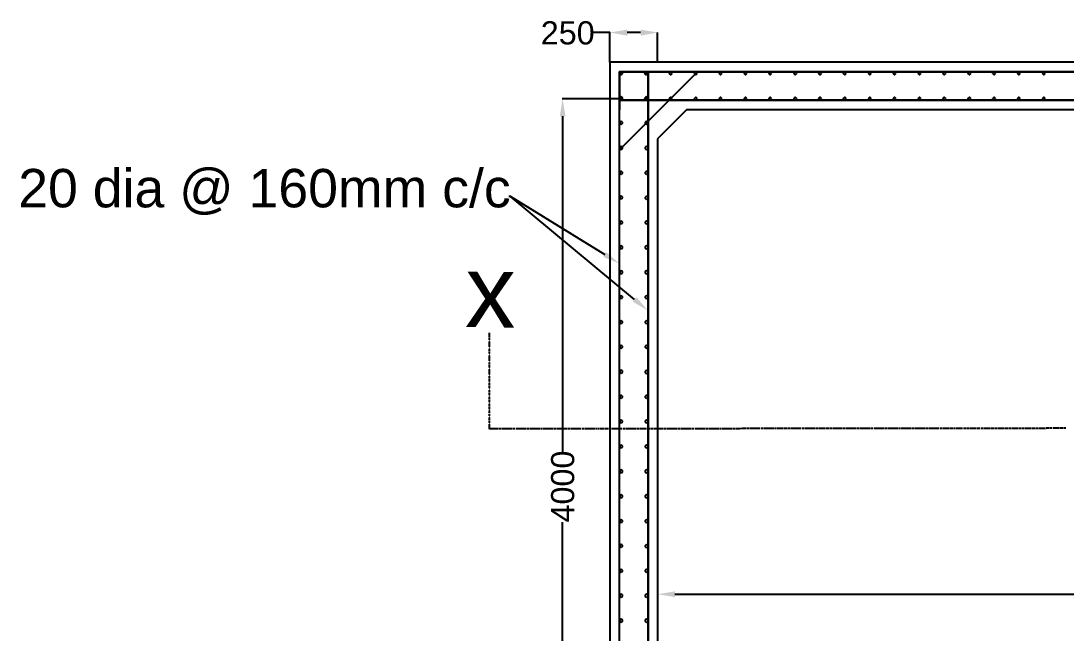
# Model space of a CAD drawing. Header units: millimetres. Extents: x 6167.2 to 6177, y 2985.6 to 2997.5.
# Drawn here: x 6167.191 to 6172.125, y 2988.545 to 2991.433 of the extents above; entities that cross this region are included whole.
import ezdxf

# ---------------------------------------------------------------- set-up
doc = ezdxf.new("R2010")
doc.units = ezdxf.units.MM
for name, color, linetype in [('PDF_Geometry', 7, 'Continuous'), ('PDF_Solid Fills', 7, 'Continuous'), ('PDF_Text', 7, 'Continuous')]:
    doc.layers.add(name, color=color, linetype=linetype)
doc.styles.add('PDF F1', font='arial.ttf')

msp = doc.modelspace()

# ---------------------------------------------------------------- linework, layer by layer
at = {"layer": 'PDF_Geometry', "lineweight": 25}
for points in [[(6169.9719, 2991.2383), (6169.9719, 2991.3783), (6169.8902, 2991.3783)], [(6170.1169, 2991.3783), (6170.0536, 2991.3783)], [(6170.1969, 2991.2383), (6170.1969, 2991.3783)], [(6170.0169, 2987.4017), (6170.0169, 2987.22), (6170.0169, 2991.1933), (6170.0169, 2991.0133)], [(6175.7952, 2991.1933), (6170.0169, 2991.1933), (6175.7952, 2991.1933), (6175.6152, 2991.1933)], [(6170.0169, 2990.825), (6170.3852, 2991.1933)], [(6170.1519, 2987.22), (6170.1519, 2991.1933), (6170.1519, 2987.22), (6170.1519, 2987.4017)], [(6170.0236, 2991.065), (6169.7469, 2991.065)], [(6170.3336, 2991.0133), (6170.1969, 2990.8767)], [(6175.4802, 2991.0133), (6170.3336, 2991.0133)], [(6169.7486, 2990.9833), (6169.7486, 2989.3967)], [(6170.1969, 2990.8767), (6170.1969, 2987.5367)], [(6170.1969, 2990.8767), (6170.1969, 2988.7267)], [(6170.0886, 2990.1183), (6169.5019, 2990.605), (6169.4952, 2990.605)], [(6169.9486, 2990.33), (6169.5019, 2990.605)], [(6169.4019, 2989.9617), (6169.4019, 2989.9417)], [(6169.4019, 2989.9383), (6169.4019, 2989.9283)], [(6169.4019, 2989.925), (6169.4036, 2989.925)], [(6169.4019, 2989.9217), (6169.4036, 2989.9217)], [(6169.4019, 2989.92), (6169.4019, 2989.9083)], [(6169.4019, 2989.9067), (6169.4019, 2989.895)], [(6169.4019, 2989.8917), (6169.4036, 2989.8917)], [(6169.4019, 2989.89), (6169.4036, 2989.89)], [(6169.4019, 2989.8867), (6169.4019, 2989.8767)], [(6169.4019, 2989.8733), (6169.4019, 2989.8633)], [(6169.4019, 2989.86), (6169.4036, 2989.86)], [(6169.4019, 2989.8567), (6169.4036, 2989.8567)], [(6169.4019, 2989.855), (6169.4019, 2989.8433)], [(6169.4019, 2989.8417), (6169.4019, 2989.83)], [(6169.4019, 2989.8267), (6169.4036, 2989.8267)], [(6169.4019, 2989.825), (6169.4036, 2989.825)], [(6169.4019, 2989.8217), (6169.4019, 2989.8117)], [(6169.4019, 2989.8083), (6169.4019, 2989.7983)], [(6169.4019, 2989.795), (6169.4036, 2989.795)], [(6169.4019, 2989.7917), (6169.4036, 2989.7917)], [(6169.4019, 2989.79), (6169.4019, 2989.7783)], [(6169.4019, 2989.7767), (6169.4019, 2989.765)], [(6169.4019, 2989.7617), (6169.4036, 2989.7617)], [(6169.4019, 2989.76), (6169.4036, 2989.76)], [(6169.4019, 2989.7567), (6169.4019, 2989.7467)], [(6169.4019, 2989.7433), (6169.4019, 2989.7317)], [(6169.4019, 2989.73), (6169.4036, 2989.73)], [(6169.4019, 2989.7267), (6169.4036, 2989.7267)], [(6169.4019, 2989.725), (6169.4019, 2989.7133)], [(6169.4019, 2989.71), (6169.4019, 2989.7)], [(6169.4019, 2989.6967), (6169.4036, 2989.6967)], [(6169.4019, 2989.695), (6169.4036, 2989.695)], [(6169.4019, 2989.6917), (6169.4019, 2989.6817)], [(6169.4019, 2989.6783), (6169.4019, 2989.6667)], [(6169.4019, 2989.665), (6169.4036, 2989.665)], [(6169.4019, 2989.6617), (6169.4036, 2989.6617)], [(6169.4019, 2989.66), (6169.4019, 2989.6483)], [(6169.4019, 2989.645), (6169.4019, 2989.635)], [(6169.4019, 2989.6317), (6169.4036, 2989.6317)], [(6169.4019, 2989.63), (6169.4036, 2989.63)], [(6169.4019, 2989.6267), (6169.4019, 2989.6167)], [(6169.4019, 2989.6133), (6169.4019, 2989.6017)], [(6169.4019, 2989.6), (6169.4036, 2989.6)], [(6169.4019, 2989.5967), (6169.4036, 2989.5967)], [(6169.4019, 2989.595), (6169.4019, 2989.5833)], [(6169.4019, 2989.58), (6169.4019, 2989.57)], [(6169.4019, 2989.5667), (6169.4036, 2989.5667)], [(6169.4019, 2989.565), (6169.4036, 2989.565)], [(6169.4019, 2989.5617), (6169.4019, 2989.5517)], [(6169.4019, 2989.5483), (6169.4019, 2989.5367)], [(6169.4019, 2989.535), (6169.4036, 2989.535)], [(6169.4019, 2989.5317), (6169.4036, 2989.5317)], [(6169.4019, 2989.53), (6169.4019, 2989.51), (6169.4136, 2989.51)], [(6169.4152, 2989.51), (6169.4269, 2989.51)], [(6169.4286, 2989.51), (6169.4302, 2989.51)], [(6169.4319, 2989.51), (6169.4336, 2989.51)], [(6169.4352, 2989.51), (6169.4452, 2989.51)], [(6169.4486, 2989.51), (6169.4586, 2989.51)], [(6169.4619, 2989.51), (6169.4636, 2989.51), (6169.4652, 2989.51)], [(6169.4669, 2989.51), (6169.4786, 2989.51)], [(6169.4802, 2989.51), (6169.4919, 2989.51)], [(6169.4936, 2989.51), (6169.4952, 2989.51)], [(6169.4969, 2989.51), (6169.4986, 2989.51)], [(6169.5002, 2989.51), (6169.5102, 2989.51)], [(6169.5136, 2989.51), (6169.5236, 2989.51)], [(6169.5269, 2989.51), (6169.5286, 2989.51), (6169.5302, 2989.51)], [(6169.5319, 2989.51), (6169.5436, 2989.51)], [(6169.5452, 2989.51), (6169.5569, 2989.51)], [(6169.5586, 2989.51), (6169.5602, 2989.51)], [(6169.5619, 2989.51), (6169.5636, 2989.51)], [(6169.5652, 2989.51), (6169.5752, 2989.51)], [(6169.5786, 2989.51), (6169.5886, 2989.51)], [(6169.5919, 2989.51), (6169.5936, 2989.51), (6169.5952, 2989.51)], [(6169.5969, 2989.51), (6169.6086, 2989.51)], [(6169.6102, 2989.51), (6169.6219, 2989.51)], [(6169.6236, 2989.51), (6169.6252, 2989.51)], [(6169.6269, 2989.51), (6169.6286, 2989.51)], [(6169.6302, 2989.51), (6169.6402, 2989.51)], [(6169.6436, 2989.51), (6169.6536, 2989.51)], [(6169.6569, 2989.51), (6169.6586, 2989.51), (6169.6602, 2989.51)], [(6169.6619, 2989.51), (6169.6736, 2989.51)], [(6169.6752, 2989.51), (6169.6869, 2989.51)], [(6169.6886, 2989.51), (6169.6902, 2989.51)], [(6169.6919, 2989.51), (6169.6936, 2989.51)], [(6169.6952, 2989.51), (6169.7052, 2989.51)], [(6169.7086, 2989.51), (6169.7186, 2989.51)], [(6169.7219, 2989.51), (6169.7236, 2989.51), (6169.7252, 2989.51)], [(6169.7269, 2989.51), (6169.7386, 2989.51)], [(6169.7402, 2989.51), (6169.7519, 2989.51)], [(6169.7536, 2989.51), (6169.7552, 2989.51)], [(6169.7569, 2989.51), (6169.7586, 2989.51)], [(6169.7602, 2989.51), (6169.7702, 2989.51)], [(6169.7736, 2989.51), (6169.7836, 2989.51)], [(6169.7869, 2989.51), (6169.7886, 2989.51), (6169.7902, 2989.51)], [(6169.7919, 2989.51), (6169.8036, 2989.51)], [(6169.8052, 2989.51), (6169.8169, 2989.51)], [(6169.8186, 2989.51), (6169.8202, 2989.51)], [(6169.8219, 2989.51), (6169.8236, 2989.51)], [(6169.8252, 2989.51), (6169.8352, 2989.51)], [(6169.8386, 2989.51), (6169.8486, 2989.51)], [(6169.8519, 2989.51), (6169.8536, 2989.51), (6169.8552, 2989.51)], [(6169.8569, 2989.51), (6169.8686, 2989.51)], [(6169.8702, 2989.51), (6169.8819, 2989.51)], [(6169.8836, 2989.51), (6169.8852, 2989.51)], [(6169.8869, 2989.51), (6169.8886, 2989.51)], [(6169.8902, 2989.51), (6169.9002, 2989.51)], [(6169.9036, 2989.51), (6169.9136, 2989.51)], [(6169.9169, 2989.51), (6169.9186, 2989.51), (6169.9202, 2989.51)], [(6169.9219, 2989.51), (6169.9336, 2989.51)], [(6169.9352, 2989.51), (6169.9469, 2989.51)], [(6169.9486, 2989.51), (6169.9502, 2989.51)], [(6169.9519, 2989.51), (6169.9536, 2989.51)], [(6169.9552, 2989.51), (6169.9652, 2989.51)], [(6169.9686, 2989.51), (6169.9786, 2989.51)], [(6169.9819, 2989.51), (6169.9836, 2989.51), (6169.9852, 2989.51)], [(6169.9869, 2989.51), (6169.9986, 2989.51)], [(6170.0002, 2989.51), (6170.0119, 2989.51)], [(6170.0136, 2989.51), (6170.0152, 2989.51)], [(6170.0169, 2989.51), (6170.0186, 2989.51)], [(6170.0202, 2989.51), (6170.0302, 2989.51)], [(6170.0336, 2989.51), (6170.0436, 2989.51)], [(6170.0469, 2989.51), (6170.0486, 2989.51), (6170.0502, 2989.51)], [(6170.0519, 2989.51), (6170.0636, 2989.51)], [(6170.0652, 2989.51), (6170.0769, 2989.51)], [(6170.0786, 2989.51), (6170.0802, 2989.51)], [(6170.0819, 2989.51), (6170.0836, 2989.51)], [(6170.0852, 2989.51), (6170.0952, 2989.51)], [(6170.0986, 2989.51), (6170.1086, 2989.51)], [(6170.1119, 2989.51), (6170.1136, 2989.51), (6170.1152, 2989.51)], [(6170.1169, 2989.51), (6170.1286, 2989.51)], [(6170.1302, 2989.51), (6170.1419, 2989.51)], [(6170.1436, 2989.51), (6170.1452, 2989.51)], [(6170.1469, 2989.51), (6170.1486, 2989.51)], [(6170.1502, 2989.51), (6170.1602, 2989.51)], [(6170.1636, 2989.51), (6170.1736, 2989.51)], [(6170.1769, 2989.51), (6170.1786, 2989.51), (6170.1802, 2989.51)], [(6170.1819, 2989.51), (6170.1936, 2989.51)], [(6170.1952, 2989.51), (6170.2069, 2989.51)], [(6170.2086, 2989.51), (6170.2102, 2989.51)], [(6170.2119, 2989.51), (6170.2136, 2989.51)], [(6170.2152, 2989.51), (6170.2252, 2989.51)], [(6170.2286, 2989.51), (6170.2386, 2989.51)], [(6170.2419, 2989.51), (6170.2436, 2989.51), (6170.2452, 2989.51)], [(6170.2469, 2989.51), (6170.2586, 2989.51)], [(6170.2602, 2989.51), (6170.2719, 2989.51)], [(6170.2736, 2989.51), (6170.2752, 2989.51)], [(6170.2769, 2989.51), (6170.2786, 2989.51)], [(6170.2802, 2989.51), (6170.2902, 2989.51)], [(6170.2936, 2989.51), (6170.3036, 2989.51)], [(6170.3069, 2989.51), (6170.3086, 2989.51), (6170.3102, 2989.51)], [(6170.3119, 2989.51), (6170.3236, 2989.51)], [(6170.3252, 2989.51), (6170.3369, 2989.51)], [(6170.3386, 2989.51), (6170.3402, 2989.51)], [(6170.3419, 2989.51), (6170.3436, 2989.51)], [(6170.3452, 2989.51), (6170.3552, 2989.51)], [(6170.3586, 2989.51), (6170.3686, 2989.51)], [(6170.3719, 2989.51), (6170.3736, 2989.51), (6170.3752, 2989.51)], [(6170.3769, 2989.51), (6170.3886, 2989.51)], [(6170.3902, 2989.51), (6170.4019, 2989.51)], [(6170.4036, 2989.51), (6170.4052, 2989.51)], [(6170.4069, 2989.51), (6170.4086, 2989.51)], [(6170.4102, 2989.51), (6170.4202, 2989.51)], [(6170.4236, 2989.51), (6170.4336, 2989.51)], [(6170.4369, 2989.51), (6170.4386, 2989.51)], [(6170.4402, 2989.51), (6170.4419, 2989.51), (6170.4536, 2989.51)], [(6170.4552, 2989.51), (6170.4669, 2989.51)], [(6170.4686, 2989.51), (6170.4702, 2989.51)], [(6170.4719, 2989.51), (6170.4736, 2989.51)], [(6170.4752, 2989.51), (6170.4852, 2989.51)], [(6170.4886, 2989.51), (6170.4986, 2989.51)], [(6170.5019, 2989.51), (6170.5036, 2989.51)], [(6170.5052, 2989.51), (6170.5069, 2989.51), (6170.5186, 2989.51)], [(6170.5202, 2989.51), (6170.5319, 2989.51)], [(6170.5336, 2989.51), (6170.5352, 2989.51)], [(6170.5369, 2989.51), (6170.5386, 2989.51)], [(6170.5402, 2989.51), (6170.5502, 2989.51)], [(6170.5536, 2989.51), (6170.5636, 2989.51)], [(6170.5669, 2989.51), (6170.5686, 2989.51)], [(6170.5702, 2989.51), (6170.5719, 2989.51), (6170.5836, 2989.51)], [(6170.5852, 2989.51), (6170.5969, 2989.5117)], [(6170.5986, 2989.5117), (6170.6002, 2989.5117)], [(6170.6019, 2989.5117), (6170.6036, 2989.5117)], [(6170.6052, 2989.5117), (6170.6152, 2989.5117)], [(6170.6186, 2989.5117), (6170.6286, 2989.5117)], [(6170.6319, 2989.5117), (6170.6336, 2989.5117)], [(6170.6352, 2989.5117), (6170.6369, 2989.5117), (6170.6486, 2989.5117)], [(6170.6502, 2989.5117), (6170.6619, 2989.5117)], [(6170.6636, 2989.5117), (6170.6652, 2989.5117)], [(6170.6669, 2989.5117), (6170.6686, 2989.5117)], [(6170.6702, 2989.5117), (6170.6802, 2989.5117)], [(6170.6836, 2989.5117), (6170.6936, 2989.5117)], [(6170.6969, 2989.5117), (6170.6986, 2989.5117)], [(6170.7002, 2989.5117), (6170.7019, 2989.5117), (6170.7136, 2989.5117)], [(6170.7152, 2989.5117), (6170.7269, 2989.5117)], [(6170.7286, 2989.5117), (6170.7302, 2989.5117)], [(6170.7319, 2989.5117), (6170.7336, 2989.5117)], [(6170.7352, 2989.5117), (6170.7452, 2989.5117)], [(6170.7486, 2989.5117), (6170.7586, 2989.5117)], [(6170.7619, 2989.5117), (6170.7636, 2989.5117)], [(6170.7652, 2989.5117), (6170.7669, 2989.5117), (6170.7786, 2989.5117)], [(6170.7802, 2989.5117), (6170.7919, 2989.5117)], [(6170.7936, 2989.5117), (6170.7952, 2989.5117)], [(6170.7969, 2989.5117), (6170.7986, 2989.5117)], [(6170.8002, 2989.5117), (6170.8102, 2989.5117)], [(6170.8136, 2989.5117), (6170.8236, 2989.5117)], [(6170.8269, 2989.5117), (6170.8286, 2989.5117)], [(6170.8302, 2989.5117), (6170.8319, 2989.5117), (6170.8436, 2989.5117)], [(6170.8452, 2989.5117), (6170.8569, 2989.5117)], [(6170.8586, 2989.5117), (6170.8602, 2989.5117)], [(6170.8619, 2989.5117), (6170.8636, 2989.5117)], [(6170.8652, 2989.5117), (6170.8752, 2989.5117)], [(6170.8786, 2989.5117), (6170.8886, 2989.5117)], [(6170.8919, 2989.5117), (6170.8936, 2989.5117)], [(6170.8952, 2989.5117), (6170.8969, 2989.5117), (6170.9086, 2989.5117)], [(6170.9102, 2989.5117), (6170.9219, 2989.5117)], [(6170.9236, 2989.5117), (6170.9252, 2989.5117)], [(6170.9269, 2989.5117), (6170.9286, 2989.5117)], [(6170.9302, 2989.5117), (6170.9402, 2989.5117)], [(6170.9436, 2989.5117), (6170.9536, 2989.5117)], [(6170.9569, 2989.5117), (6170.9586, 2989.5117)], [(6170.9602, 2989.5117), (6170.9619, 2989.5117), (6170.9736, 2989.5117)], [(6170.9752, 2989.5117), (6170.9869, 2989.5117)], [(6170.9886, 2989.5117), (6170.9902, 2989.5117)], [(6170.9919, 2989.5117), (6170.9936, 2989.5117)], [(6170.9952, 2989.5117), (6171.0052, 2989.5117)], [(6171.0086, 2989.5117), (6171.0186, 2989.5117)], [(6171.0219, 2989.5117), (6171.0236, 2989.5117)], [(6171.0252, 2989.5117), (6171.0269, 2989.5117), (6171.0386, 2989.5117)], [(6171.0402, 2989.5117), (6171.0519, 2989.5117)], [(6171.0536, 2989.5117), (6171.0552, 2989.5117)], [(6171.0569, 2989.5117), (6171.0586, 2989.5117)], [(6171.0602, 2989.5117), (6171.0702, 2989.5117)], [(6171.0736, 2989.5117), (6171.0836, 2989.5117)], [(6171.0869, 2989.5117), (6171.0886, 2989.5117)], [(6171.0902, 2989.5117), (6171.0919, 2989.5117), (6171.1036, 2989.5117)], [(6171.1052, 2989.5117), (6171.1169, 2989.5117)], [(6171.1186, 2989.5117), (6171.1202, 2989.5117)], [(6171.1219, 2989.5117), (6171.1236, 2989.5117)], [(6171.1252, 2989.5117), (6171.1352, 2989.5117)], [(6171.1386, 2989.5117), (6171.1486, 2989.5117)], [(6171.1519, 2989.5117), (6171.1536, 2989.5117)], [(6171.1552, 2989.5117), (6171.1569, 2989.5117), (6171.1686, 2989.5117)], [(6171.1702, 2989.5117), (6171.1819, 2989.5117)], [(6171.1836, 2989.5117), (6171.1852, 2989.5117)], [(6171.1869, 2989.5117), (6171.1886, 2989.5117)], [(6171.1902, 2989.5117), (6171.2002, 2989.5117)], [(6171.2036, 2989.5117), (6171.2136, 2989.5117)], [(6171.2169, 2989.5117), (6171.2186, 2989.5117)], [(6171.2202, 2989.5117), (6171.2219, 2989.5117), (6171.2336, 2989.5117)], [(6171.2352, 2989.5117), (6171.2469, 2989.5117)], [(6171.2486, 2989.5117), (6171.2502, 2989.5117)], [(6171.2519, 2989.5117), (6171.2536, 2989.5117)], [(6171.2552, 2989.5117), (6171.2652, 2989.5117)], [(6171.2686, 2989.5117), (6171.2786, 2989.5117)], [(6171.2819, 2989.5117), (6171.2836, 2989.5117)], [(6171.2852, 2989.5117), (6171.2869, 2989.5117), (6171.2986, 2989.5117)], [(6171.3002, 2989.5117), (6171.3119, 2989.5117)], [(6171.3136, 2989.5117), (6171.3152, 2989.5117)], [(6171.3169, 2989.5117), (6171.3186, 2989.5117)], [(6171.3202, 2989.5117), (6171.3302, 2989.5117)], [(6171.3336, 2989.5117), (6171.3436, 2989.5117)], [(6171.3469, 2989.5117), (6171.3486, 2989.5117)], [(6171.3502, 2989.5117), (6171.3519, 2989.5117), (6171.3636, 2989.5117)], [(6171.3652, 2989.5117), (6171.3769, 2989.5117)], [(6171.3786, 2989.5117), (6171.3802, 2989.5117)], [(6171.3819, 2989.5117), (6171.3836, 2989.5117)], [(6171.3852, 2989.5117), (6171.3952, 2989.5117)], [(6171.3986, 2989.5117), (6171.4086, 2989.5117)], [(6171.4119, 2989.5117), (6171.4136, 2989.5117)], [(6171.4152, 2989.5117), (6171.4169, 2989.5117), (6171.4286, 2989.5117)], [(6171.4302, 2989.5117), (6171.4419, 2989.5117)], [(6171.4436, 2989.5117), (6171.4452, 2989.5117)], [(6171.4469, 2989.5117), (6171.4486, 2989.5117)], [(6171.4502, 2989.5117), (6171.4602, 2989.5117)], [(6171.4636, 2989.5117), (6171.4736, 2989.5117)], [(6171.4769, 2989.5117), (6171.4786, 2989.5117)], [(6171.4802, 2989.5117), (6171.4819, 2989.5117), (6171.4936, 2989.5117)], [(6171.4952, 2989.5117), (6171.5069, 2989.5117)], [(6171.5086, 2989.5117), (6171.5102, 2989.5117)], [(6171.5119, 2989.5117), (6171.5136, 2989.5117)], [(6171.5152, 2989.5117), (6171.5252, 2989.5117)], [(6171.5286, 2989.5117), (6171.5386, 2989.5117)], [(6171.5419, 2989.5117), (6171.5436, 2989.5117)], [(6171.5452, 2989.5117), (6171.5469, 2989.5117), (6171.5586, 2989.5117)], [(6171.5602, 2989.5117), (6171.5719, 2989.5117)], [(6171.5752, 2989.5117), (6171.5769, 2989.5117), (6171.5786, 2989.5117)], [(6171.5802, 2989.5117), (6171.5902, 2989.5117)], [(6171.5936, 2989.5117), (6171.6036, 2989.5117)], [(6171.6069, 2989.5117), (6171.6086, 2989.5117)], [(6171.6102, 2989.5117), (6171.6119, 2989.5117), (6171.6236, 2989.5117)], [(6171.6252, 2989.5117), (6171.6369, 2989.5117)], [(6171.6402, 2989.5117), (6171.6419, 2989.5117), (6171.6436, 2989.5117)], [(6171.6452, 2989.5117), (6171.6552, 2989.5117)], [(6171.6586, 2989.5117), (6171.6686, 2989.5117)], [(6171.6719, 2989.5117), (6171.6736, 2989.5117)], [(6171.6752, 2989.5117), (6171.6769, 2989.5117), (6171.6886, 2989.5117)], [(6171.6902, 2989.5117), (6171.7019, 2989.5117)], [(6171.7052, 2989.5117), (6171.7069, 2989.5117), (6171.7086, 2989.5117)], [(6171.7102, 2989.5117), (6171.7202, 2989.5117)], [(6171.7236, 2989.5117), (6171.7336, 2989.5117)], [(6171.7369, 2989.5117), (6171.7386, 2989.5117)], [(6171.7402, 2989.5117), (6171.7419, 2989.5117), (6171.7536, 2989.5117)], [(6171.7552, 2989.5117), (6171.7669, 2989.5117)], [(6171.7702, 2989.5117), (6171.7719, 2989.5117), (6171.7736, 2989.5117)], [(6171.7752, 2989.5117), (6171.7852, 2989.5117)], [(6171.7886, 2989.5117), (6171.7986, 2989.5117)], [(6171.8019, 2989.5117), (6171.8036, 2989.5117)], [(6171.8052, 2989.5117), (6171.8069, 2989.5117), (6171.8186, 2989.5117)], [(6171.8202, 2989.5117), (6171.8319, 2989.5117)], [(6171.8352, 2989.5117), (6171.8369, 2989.5117), (6171.8386, 2989.5117)], [(6171.8402, 2989.5117), (6171.8502, 2989.5117)], [(6171.8536, 2989.5117), (6171.8636, 2989.5117)], [(6171.8669, 2989.5117), (6171.8686, 2989.5117)], [(6171.8702, 2989.5117), (6171.8719, 2989.5117), (6171.8836, 2989.5117)], [(6171.8852, 2989.5117), (6171.8969, 2989.5117)], [(6171.9002, 2989.5117), (6171.9019, 2989.5117), (6171.9036, 2989.5117)], [(6171.9052, 2989.5117), (6171.9152, 2989.5117)], [(6171.9186, 2989.5117), (6171.9286, 2989.5117)], [(6171.9319, 2989.5117), (6171.9336, 2989.5117)], [(6171.9352, 2989.5117), (6171.9369, 2989.5117), (6171.9486, 2989.5117)], [(6171.9502, 2989.5117), (6171.9619, 2989.5117)], [(6171.9652, 2989.5117), (6171.9669, 2989.5117), (6171.9686, 2989.5117)], [(6171.9702, 2989.5117), (6171.9802, 2989.5117)], [(6171.9836, 2989.5117), (6171.9936, 2989.5117)], [(6171.9969, 2989.5117), (6171.9986, 2989.5117)], [(6172.0002, 2989.5117), (6172.0019, 2989.5117), (6172.0136, 2989.5117)], [(6172.0152, 2989.5117), (6172.0269, 2989.5117)], [(6172.0302, 2989.5117), (6172.0319, 2989.5117)], [(6172.0319, 2989.5133), (6172.0336, 2989.5133)], [(6172.0352, 2989.5133), (6172.0452, 2989.5133)], [(6172.0486, 2989.5133), (6172.0586, 2989.5133)], [(6172.0619, 2989.5133), (6172.0636, 2989.5133)], [(6172.0652, 2989.5133), (6172.0669, 2989.5133), (6172.0786, 2989.5133)], [(6172.0802, 2989.5133), (6172.0919, 2989.5133)], [(6172.0952, 2989.5133), (6172.0969, 2989.5133), (6172.0986, 2989.5133)], [(6172.1002, 2989.5133), (6172.1102, 2989.5133)], [(6172.1136, 2989.5133), (6172.1236, 2989.5133)], [(6169.7486, 2987.4817), (6169.7486, 2989.0683)], [(6170.2786, 2988.7283), (6172.7436, 2988.7283)]]:
    msp.add_lwpolyline(points, dxfattribs=at)
for points in [[(6169.9719, 2991.2383), (6169.9719, 2991.0133), (6169.9719, 2987.4017), (6169.9719, 2987.175), (6170.1969, 2987.175), (6175.6152, 2987.175), (6175.8419, 2987.175), (6175.8419, 2987.4017), (6175.8419, 2991.0133), (6175.8419, 2991.2383), (6175.6152, 2991.2383), (6170.1969, 2991.2383)], [(6170.0252, 2991.18), (6170.0286, 2991.1817), (6170.0319, 2991.185), (6170.0319, 2991.1883), (6170.0286, 2991.1917), (6170.0252, 2991.1933), (6170.0219, 2991.1917), (6170.0186, 2991.1883), (6170.0186, 2991.185), (6170.0219, 2991.1817)], [(6170.0319, 2991.1867), (6170.0302, 2991.19), (6170.0269, 2991.1933), (6170.0236, 2991.1933), (6170.0202, 2991.19), (6170.0186, 2991.1867), (6170.0202, 2991.1833), (6170.0236, 2991.18), (6170.0269, 2991.18), (6170.0302, 2991.1833)], [(6170.1486, 2991.1867), (6170.1469, 2991.19), (6170.1436, 2991.1933), (6170.1402, 2991.1933), (6170.1369, 2991.19), (6170.1352, 2991.1867), (6170.1369, 2991.1833), (6170.1402, 2991.18), (6170.1436, 2991.18), (6170.1469, 2991.1833)], [(6170.1452, 2991.18), (6170.1486, 2991.1817), (6170.1519, 2991.185), (6170.1519, 2991.1883), (6170.1486, 2991.1917), (6170.1452, 2991.1933), (6170.1419, 2991.1917), (6170.1386, 2991.1883), (6170.1386, 2991.185), (6170.1419, 2991.1817)], [(6170.2652, 2991.1867), (6170.2636, 2991.19), (6170.2602, 2991.1933), (6170.2569, 2991.1933), (6170.2536, 2991.19), (6170.2519, 2991.1867), (6170.2536, 2991.1833), (6170.2569, 2991.18), (6170.2602, 2991.18), (6170.2636, 2991.1833)], [(6170.3836, 2991.1867), (6170.3819, 2991.19), (6170.3786, 2991.1933), (6170.3752, 2991.1933), (6170.3719, 2991.19), (6170.3702, 2991.1867), (6170.3719, 2991.1833), (6170.3752, 2991.18), (6170.3786, 2991.18), (6170.3819, 2991.1833)], [(6170.5002, 2991.1867), (6170.4986, 2991.19), (6170.4952, 2991.1933), (6170.4919, 2991.1933), (6170.4886, 2991.19), (6170.4869, 2991.1867), (6170.4886, 2991.1833), (6170.4919, 2991.18), (6170.4952, 2991.18), (6170.4986, 2991.1833)], [(6170.6186, 2991.1867), (6170.6169, 2991.19), (6170.6136, 2991.1933), (6170.6102, 2991.1933), (6170.6069, 2991.19), (6170.6052, 2991.1867), (6170.6069, 2991.1833), (6170.6102, 2991.18), (6170.6136, 2991.18), (6170.6169, 2991.1833)], [(6170.7352, 2991.1867), (6170.7336, 2991.19), (6170.7302, 2991.1933), (6170.7269, 2991.1933), (6170.7236, 2991.19), (6170.7219, 2991.1867), (6170.7236, 2991.1833), (6170.7269, 2991.18), (6170.7302, 2991.18), (6170.7336, 2991.1833)], [(6170.8536, 2991.1867), (6170.8519, 2991.19), (6170.8486, 2991.1933), (6170.8452, 2991.1933), (6170.8419, 2991.19), (6170.8402, 2991.1867), (6170.8419, 2991.1833), (6170.8452, 2991.18), (6170.8486, 2991.18), (6170.8519, 2991.1833)], [(6170.9702, 2991.1867), (6170.9686, 2991.19), (6170.9652, 2991.1933), (6170.9619, 2991.1933), (6170.9586, 2991.19), (6170.9569, 2991.1867), (6170.9586, 2991.1833), (6170.9619, 2991.18), (6170.9652, 2991.18), (6170.9686, 2991.1833)], [(6171.0869, 2991.1867), (6171.0852, 2991.19), (6171.0819, 2991.1933), (6171.0786, 2991.1933), (6171.0752, 2991.19), (6171.0736, 2991.1867), (6171.0752, 2991.1833), (6171.0786, 2991.18), (6171.0819, 2991.18), (6171.0852, 2991.1833)], [(6171.2052, 2991.1867), (6171.2036, 2991.19), (6171.2002, 2991.1933), (6171.1969, 2991.1933), (6171.1936, 2991.19), (6171.1919, 2991.1867), (6171.1936, 2991.1833), (6171.1969, 2991.18), (6171.2002, 2991.18), (6171.2036, 2991.1833)], [(6171.3219, 2991.1867), (6171.3202, 2991.19), (6171.3169, 2991.1933), (6171.3136, 2991.1933), (6171.3102, 2991.19), (6171.3086, 2991.1867), (6171.3102, 2991.1833), (6171.3136, 2991.18), (6171.3169, 2991.18), (6171.3202, 2991.1833)], [(6171.4402, 2991.1867), (6171.4386, 2991.19), (6171.4352, 2991.1933), (6171.4319, 2991.1933), (6171.4286, 2991.19), (6171.4269, 2991.1867), (6171.4286, 2991.1833), (6171.4319, 2991.18), (6171.4352, 2991.18), (6171.4386, 2991.1833)], [(6171.5569, 2991.1867), (6171.5552, 2991.19), (6171.5519, 2991.1933), (6171.5486, 2991.1933), (6171.5452, 2991.19), (6171.5436, 2991.1867), (6171.5452, 2991.1833), (6171.5486, 2991.18), (6171.5519, 2991.18), (6171.5552, 2991.1833)], [(6171.6752, 2991.1867), (6171.6736, 2991.19), (6171.6702, 2991.1933), (6171.6669, 2991.1933), (6171.6636, 2991.19), (6171.6619, 2991.1867), (6171.6636, 2991.1833), (6171.6669, 2991.18), (6171.6702, 2991.18), (6171.6736, 2991.1833)], [(6171.7919, 2991.1867), (6171.7902, 2991.19), (6171.7869, 2991.1933), (6171.7836, 2991.1933), (6171.7802, 2991.19), (6171.7786, 2991.1867), (6171.7802, 2991.1833), (6171.7836, 2991.18), (6171.7869, 2991.18), (6171.7902, 2991.1833)], [(6171.9086, 2991.1867), (6171.9069, 2991.19), (6171.9036, 2991.1933), (6171.9002, 2991.1933), (6171.8969, 2991.19), (6171.8952, 2991.1867), (6171.8969, 2991.1833), (6171.9002, 2991.18), (6171.9036, 2991.18), (6171.9069, 2991.1833)], [(6172.0269, 2991.1867), (6172.0252, 2991.19), (6172.0219, 2991.1933), (6172.0186, 2991.1933), (6172.0152, 2991.19), (6172.0136, 2991.1867), (6172.0152, 2991.1833), (6172.0186, 2991.18), (6172.0219, 2991.18), (6172.0252, 2991.1833)], [(6170.0252, 2991.0617), (6170.0286, 2991.0633), (6170.0319, 2991.0667), (6170.0319, 2991.07), (6170.0286, 2991.0733), (6170.0252, 2991.075), (6170.0219, 2991.0733), (6170.0186, 2991.07), (6170.0186, 2991.0667), (6170.0219, 2991.0633)], [(6170.0319, 2991.065), (6170.0302, 2991.0683), (6170.0269, 2991.0717), (6170.0236, 2991.0717), (6170.0202, 2991.0683), (6170.0186, 2991.065), (6170.0202, 2991.0617), (6170.0236, 2991.0583), (6170.0269, 2991.0583), (6170.0302, 2991.0617)], [(6170.1486, 2991.065), (6170.1469, 2991.0683), (6170.1436, 2991.0717), (6170.1402, 2991.0717), (6170.1369, 2991.0683), (6170.1352, 2991.065), (6170.1369, 2991.0617), (6170.1402, 2991.0583), (6170.1436, 2991.0583), (6170.1469, 2991.0617)], [(6170.1452, 2991.0617), (6170.1486, 2991.0633), (6170.1519, 2991.0667), (6170.1519, 2991.07), (6170.1486, 2991.0733), (6170.1452, 2991.075), (6170.1419, 2991.0733), (6170.1386, 2991.07), (6170.1386, 2991.0667), (6170.1419, 2991.0633)], [(6170.2652, 2991.065), (6170.2636, 2991.0683), (6170.2602, 2991.0717), (6170.2569, 2991.0717), (6170.2536, 2991.0683), (6170.2519, 2991.065), (6170.2536, 2991.0617), (6170.2569, 2991.0583), (6170.2602, 2991.0583), (6170.2636, 2991.0617)], [(6170.3836, 2991.065), (6170.3819, 2991.0683), (6170.3786, 2991.0717), (6170.3752, 2991.0717), (6170.3719, 2991.0683), (6170.3702, 2991.065), (6170.3719, 2991.0617), (6170.3752, 2991.0583), (6170.3786, 2991.0583), (6170.3819, 2991.0617)], [(6170.5002, 2991.065), (6170.4986, 2991.0683), (6170.4952, 2991.0717), (6170.4919, 2991.0717), (6170.4886, 2991.0683), (6170.4869, 2991.065), (6170.4886, 2991.0617), (6170.4919, 2991.0583), (6170.4952, 2991.0583), (6170.4986, 2991.0617)], [(6170.6186, 2991.065), (6170.6169, 2991.0683), (6170.6136, 2991.0717), (6170.6102, 2991.0717), (6170.6069, 2991.0683), (6170.6052, 2991.065), (6170.6069, 2991.0617), (6170.6102, 2991.0583), (6170.6136, 2991.0583), (6170.6169, 2991.0617)], [(6170.7352, 2991.065), (6170.7336, 2991.0683), (6170.7302, 2991.0717), (6170.7269, 2991.0717), (6170.7236, 2991.0683), (6170.7219, 2991.065), (6170.7236, 2991.0617), (6170.7269, 2991.0583), (6170.7302, 2991.0583), (6170.7336, 2991.0617)], [(6170.8536, 2991.065), (6170.8519, 2991.0683), (6170.8486, 2991.0717), (6170.8452, 2991.0717), (6170.8419, 2991.0683), (6170.8402, 2991.065), (6170.8419, 2991.0617), (6170.8452, 2991.0583), (6170.8486, 2991.0583), (6170.8519, 2991.0617)], [(6170.9702, 2991.065), (6170.9686, 2991.0683), (6170.9652, 2991.0717), (6170.9619, 2991.0717), (6170.9586, 2991.0683), (6170.9569, 2991.065), (6170.9586, 2991.0617), (6170.9619, 2991.0583), (6170.9652, 2991.0583), (6170.9686, 2991.0617)], [(6171.0869, 2991.065), (6171.0852, 2991.0683), (6171.0819, 2991.0717), (6171.0786, 2991.0717), (6171.0752, 2991.0683), (6171.0736, 2991.065), (6171.0752, 2991.0617), (6171.0786, 2991.0583), (6171.0819, 2991.0583), (6171.0852, 2991.0617)], [(6171.2052, 2991.065), (6171.2036, 2991.0683), (6171.2002, 2991.0717), (6171.1969, 2991.0717), (6171.1936, 2991.0683), (6171.1919, 2991.065), (6171.1936, 2991.0617), (6171.1969, 2991.0583), (6171.2002, 2991.0583), (6171.2036, 2991.0617)], [(6171.3219, 2991.065), (6171.3202, 2991.0683), (6171.3169, 2991.0717), (6171.3136, 2991.0717), (6171.3102, 2991.0683), (6171.3086, 2991.065), (6171.3102, 2991.0617), (6171.3136, 2991.0583), (6171.3169, 2991.0583), (6171.3202, 2991.0617)], [(6171.4402, 2991.065), (6171.4386, 2991.0683), (6171.4352, 2991.0717), (6171.4319, 2991.0717), (6171.4286, 2991.0683), (6171.4269, 2991.065), (6171.4286, 2991.0617), (6171.4319, 2991.0583), (6171.4352, 2991.0583), (6171.4386, 2991.0617)], [(6171.5569, 2991.065), (6171.5552, 2991.0683), (6171.5519, 2991.0717), (6171.5486, 2991.0717), (6171.5452, 2991.0683), (6171.5436, 2991.065), (6171.5452, 2991.0617), (6171.5486, 2991.0583), (6171.5519, 2991.0583), (6171.5552, 2991.0617)], [(6171.6752, 2991.065), (6171.6736, 2991.0683), (6171.6702, 2991.0717), (6171.6669, 2991.0717), (6171.6636, 2991.0683), (6171.6619, 2991.065), (6171.6636, 2991.0617), (6171.6669, 2991.0583), (6171.6702, 2991.0583), (6171.6736, 2991.0617)], [(6171.7919, 2991.065), (6171.7902, 2991.0683), (6171.7869, 2991.0717), (6171.7836, 2991.0717), (6171.7802, 2991.0683), (6171.7786, 2991.065), (6171.7802, 2991.0617), (6171.7836, 2991.0583), (6171.7869, 2991.0583), (6171.7902, 2991.0617)], [(6171.9086, 2991.065), (6171.9069, 2991.0683), (6171.9036, 2991.0717), (6171.9002, 2991.0717), (6171.8969, 2991.0683), (6171.8952, 2991.065), (6171.8969, 2991.0617), (6171.9002, 2991.0583), (6171.9036, 2991.0583), (6171.9069, 2991.0617)], [(6172.0269, 2991.065), (6172.0252, 2991.0683), (6172.0219, 2991.0717), (6172.0186, 2991.0717), (6172.0152, 2991.0683), (6172.0136, 2991.065), (6172.0152, 2991.0617), (6172.0186, 2991.0583), (6172.0219, 2991.0583), (6172.0252, 2991.0617)], [(6170.0169, 2991.0583), (6175.7952, 2991.0583)], [(6170.0252, 2990.945), (6170.0286, 2990.9467), (6170.0319, 2990.95), (6170.0319, 2990.9533), (6170.0286, 2990.9567), (6170.0252, 2990.9583), (6170.0219, 2990.9567), (6170.0186, 2990.9533), (6170.0186, 2990.95), (6170.0219, 2990.9467)], [(6170.1452, 2990.945), (6170.1486, 2990.9467), (6170.1519, 2990.95), (6170.1519, 2990.9533), (6170.1486, 2990.9567), (6170.1452, 2990.9583), (6170.1419, 2990.9567), (6170.1386, 2990.9533), (6170.1386, 2990.95), (6170.1419, 2990.9467)], [(6170.0252, 2990.8267), (6170.0286, 2990.8283), (6170.0319, 2990.8317), (6170.0319, 2990.835), (6170.0286, 2990.8383), (6170.0252, 2990.84), (6170.0219, 2990.8383), (6170.0186, 2990.835), (6170.0186, 2990.8317), (6170.0219, 2990.8283)], [(6170.1452, 2990.8267), (6170.1486, 2990.8283), (6170.1519, 2990.8317), (6170.1519, 2990.835), (6170.1486, 2990.8383), (6170.1452, 2990.84), (6170.1419, 2990.8383), (6170.1386, 2990.835), (6170.1386, 2990.8317), (6170.1419, 2990.8283)], [(6170.0252, 2990.71), (6170.0286, 2990.7117), (6170.0319, 2990.715), (6170.0319, 2990.7183), (6170.0286, 2990.7217), (6170.0252, 2990.7233), (6170.0219, 2990.7217), (6170.0186, 2990.7183), (6170.0186, 2990.715), (6170.0219, 2990.7117)], [(6170.1452, 2990.71), (6170.1486, 2990.7117), (6170.1519, 2990.715), (6170.1519, 2990.7183), (6170.1486, 2990.7217), (6170.1452, 2990.7233), (6170.1419, 2990.7217), (6170.1386, 2990.7183), (6170.1386, 2990.715), (6170.1419, 2990.7117)], [(6170.0252, 2990.5933), (6170.0286, 2990.595), (6170.0319, 2990.5983), (6170.0319, 2990.6017), (6170.0286, 2990.605), (6170.0252, 2990.6067), (6170.0219, 2990.605), (6170.0186, 2990.6017), (6170.0186, 2990.5983), (6170.0219, 2990.595)], [(6170.1452, 2990.5917), (6170.1486, 2990.5933), (6170.1519, 2990.5967), (6170.1519, 2990.6), (6170.1486, 2990.6033), (6170.1452, 2990.605), (6170.1419, 2990.6033), (6170.1386, 2990.6), (6170.1386, 2990.5967), (6170.1419, 2990.5933)], [(6170.0252, 2990.475), (6170.0286, 2990.4767), (6170.0319, 2990.48), (6170.0319, 2990.4833), (6170.0286, 2990.4867), (6170.0252, 2990.4883), (6170.0219, 2990.4867), (6170.0186, 2990.4833), (6170.0186, 2990.48), (6170.0219, 2990.4767)], [(6170.1452, 2990.475), (6170.1486, 2990.4767), (6170.1519, 2990.48), (6170.1519, 2990.4833), (6170.1486, 2990.4867), (6170.1452, 2990.4883), (6170.1419, 2990.4867), (6170.1386, 2990.4833), (6170.1386, 2990.48), (6170.1419, 2990.4767)], [(6170.0252, 2990.3583), (6170.0286, 2990.36), (6170.0319, 2990.3633), (6170.0319, 2990.3667), (6170.0286, 2990.37), (6170.0252, 2990.3717), (6170.0219, 2990.37), (6170.0186, 2990.3667), (6170.0186, 2990.3633), (6170.0219, 2990.36)], [(6170.1452, 2990.3583), (6170.1486, 2990.36), (6170.1519, 2990.3633), (6170.1519, 2990.3667), (6170.1486, 2990.37), (6170.1452, 2990.3717), (6170.1419, 2990.37), (6170.1386, 2990.3667), (6170.1386, 2990.3633), (6170.1419, 2990.36)], [(6170.0252, 2990.24), (6170.0286, 2990.2417), (6170.0319, 2990.245), (6170.0319, 2990.2483), (6170.0286, 2990.2517), (6170.0252, 2990.2533), (6170.0219, 2990.2517), (6170.0186, 2990.2483), (6170.0186, 2990.245), (6170.0219, 2990.2417)], [(6170.1452, 2990.24), (6170.1486, 2990.2417), (6170.1519, 2990.245), (6170.1519, 2990.2483), (6170.1486, 2990.2517), (6170.1452, 2990.2533), (6170.1419, 2990.2517), (6170.1386, 2990.2483), (6170.1386, 2990.245), (6170.1419, 2990.2417)], [(6170.0252, 2990.1233), (6170.0286, 2990.125), (6170.0319, 2990.1283), (6170.0319, 2990.1317), (6170.0286, 2990.135), (6170.0252, 2990.1367), (6170.0219, 2990.135), (6170.0186, 2990.1317), (6170.0186, 2990.1283), (6170.0219, 2990.125)], [(6170.1452, 2990.1233), (6170.1486, 2990.125), (6170.1519, 2990.1283), (6170.1519, 2990.1317), (6170.1486, 2990.135), (6170.1452, 2990.1367), (6170.1419, 2990.135), (6170.1386, 2990.1317), (6170.1386, 2990.1283), (6170.1419, 2990.125)], [(6170.0252, 2990.005), (6170.0286, 2990.0067), (6170.0319, 2990.01), (6170.0319, 2990.0133), (6170.0286, 2990.0167), (6170.0252, 2990.0183), (6170.0219, 2990.0167), (6170.0186, 2990.0133), (6170.0186, 2990.01), (6170.0219, 2990.0067)], [(6170.1452, 2990.005), (6170.1486, 2990.0067), (6170.1519, 2990.01), (6170.1519, 2990.0133), (6170.1486, 2990.0167), (6170.1452, 2990.0183), (6170.1419, 2990.0167), (6170.1386, 2990.0133), (6170.1386, 2990.01), (6170.1419, 2990.0067)], [(6170.0252, 2989.8883), (6170.0286, 2989.89), (6170.0319, 2989.8933), (6170.0319, 2989.8967), (6170.0286, 2989.9), (6170.0252, 2989.9017), (6170.0219, 2989.9), (6170.0186, 2989.8967), (6170.0186, 2989.8933), (6170.0219, 2989.89)], [(6170.1452, 2989.8883), (6170.1486, 2989.89), (6170.1519, 2989.8933), (6170.1519, 2989.8967), (6170.1486, 2989.9), (6170.1452, 2989.9017), (6170.1419, 2989.9), (6170.1386, 2989.8967), (6170.1386, 2989.8933), (6170.1419, 2989.89)], [(6170.0252, 2989.7717), (6170.0286, 2989.7733), (6170.0319, 2989.7767), (6170.0319, 2989.78), (6170.0286, 2989.7833), (6170.0252, 2989.785), (6170.0219, 2989.7833), (6170.0186, 2989.78), (6170.0186, 2989.7767), (6170.0219, 2989.7733)], [(6170.1452, 2989.77), (6170.1486, 2989.7717), (6170.1519, 2989.775), (6170.1519, 2989.7783), (6170.1486, 2989.7817), (6170.1452, 2989.7833), (6170.1419, 2989.7817), (6170.1386, 2989.7783), (6170.1386, 2989.775), (6170.1419, 2989.7717)], [(6170.0252, 2989.6533), (6170.0286, 2989.655), (6170.0319, 2989.6583), (6170.0319, 2989.6617), (6170.0286, 2989.665), (6170.0252, 2989.6667), (6170.0219, 2989.665), (6170.0186, 2989.6617), (6170.0186, 2989.6583), (6170.0219, 2989.655)], [(6170.1452, 2989.6533), (6170.1486, 2989.655), (6170.1519, 2989.6583), (6170.1519, 2989.6617), (6170.1486, 2989.665), (6170.1452, 2989.6667), (6170.1419, 2989.665), (6170.1386, 2989.6617), (6170.1386, 2989.6583), (6170.1419, 2989.655)], [(6170.0252, 2989.5367), (6170.0286, 2989.5383), (6170.0319, 2989.5417), (6170.0319, 2989.545), (6170.0286, 2989.5483), (6170.0252, 2989.55), (6170.0219, 2989.5483), (6170.0186, 2989.545), (6170.0186, 2989.5417), (6170.0219, 2989.5383)], [(6170.1452, 2989.5367), (6170.1486, 2989.5383), (6170.1519, 2989.5417), (6170.1519, 2989.545), (6170.1486, 2989.5483), (6170.1452, 2989.55), (6170.1419, 2989.5483), (6170.1386, 2989.545), (6170.1386, 2989.5417), (6170.1419, 2989.5383)], [(6170.0252, 2989.4183), (6170.0286, 2989.42), (6170.0319, 2989.4233), (6170.0319, 2989.4267), (6170.0286, 2989.43), (6170.0252, 2989.4317), (6170.0219, 2989.43), (6170.0186, 2989.4267), (6170.0186, 2989.4233), (6170.0219, 2989.42)], [(6170.1452, 2989.4183), (6170.1486, 2989.42), (6170.1519, 2989.4233), (6170.1519, 2989.4267), (6170.1486, 2989.43), (6170.1452, 2989.4317), (6170.1419, 2989.43), (6170.1386, 2989.4267), (6170.1386, 2989.4233), (6170.1419, 2989.42)], [(6170.0252, 2989.3017), (6170.0286, 2989.3033), (6170.0319, 2989.3067), (6170.0319, 2989.31), (6170.0286, 2989.3133), (6170.0252, 2989.315), (6170.0219, 2989.3133), (6170.0186, 2989.31), (6170.0186, 2989.3067), (6170.0219, 2989.3033)], [(6170.1452, 2989.3017), (6170.1486, 2989.3033), (6170.1519, 2989.3067), (6170.1519, 2989.31), (6170.1486, 2989.3133), (6170.1452, 2989.315), (6170.1419, 2989.3133), (6170.1386, 2989.31), (6170.1386, 2989.3067), (6170.1419, 2989.3033)], [(6170.0252, 2989.1833), (6170.0286, 2989.185), (6170.0319, 2989.1883), (6170.0319, 2989.1917), (6170.0286, 2989.195), (6170.0252, 2989.1967), (6170.0219, 2989.195), (6170.0186, 2989.1917), (6170.0186, 2989.1883), (6170.0219, 2989.185)], [(6170.1452, 2989.1833), (6170.1486, 2989.185), (6170.1519, 2989.1883), (6170.1519, 2989.1917), (6170.1486, 2989.195), (6170.1452, 2989.1967), (6170.1419, 2989.195), (6170.1386, 2989.1917), (6170.1386, 2989.1883), (6170.1419, 2989.185)], [(6170.0252, 2989.0667), (6170.0286, 2989.0683), (6170.0319, 2989.0717), (6170.0319, 2989.075), (6170.0286, 2989.0783), (6170.0252, 2989.08), (6170.0219, 2989.0783), (6170.0186, 2989.075), (6170.0186, 2989.0717), (6170.0219, 2989.0683)], [(6170.1452, 2989.0667), (6170.1486, 2989.0683), (6170.1519, 2989.0717), (6170.1519, 2989.075), (6170.1486, 2989.0783), (6170.1452, 2989.08), (6170.1419, 2989.0783), (6170.1386, 2989.075), (6170.1386, 2989.0717), (6170.1419, 2989.0683)], [(6170.0252, 2988.95), (6170.0286, 2988.9517), (6170.0319, 2988.955), (6170.0319, 2988.9583), (6170.0286, 2988.9617), (6170.0252, 2988.9633), (6170.0219, 2988.9617), (6170.0186, 2988.9583), (6170.0186, 2988.955), (6170.0219, 2988.9517)], [(6170.1452, 2988.9483), (6170.1486, 2988.95), (6170.1519, 2988.9533), (6170.1519, 2988.9567), (6170.1486, 2988.96), (6170.1452, 2988.9617), (6170.1419, 2988.96), (6170.1386, 2988.9567), (6170.1386, 2988.9533), (6170.1419, 2988.95)], [(6170.0252, 2988.8317), (6170.0286, 2988.8333), (6170.0319, 2988.8367), (6170.0319, 2988.84), (6170.0286, 2988.8433), (6170.0252, 2988.845), (6170.0219, 2988.8433), (6170.0186, 2988.84), (6170.0186, 2988.8367), (6170.0219, 2988.8333)], [(6170.1452, 2988.8317), (6170.1486, 2988.8333), (6170.1519, 2988.8367), (6170.1519, 2988.84), (6170.1486, 2988.8433), (6170.1452, 2988.845), (6170.1419, 2988.8433), (6170.1386, 2988.84), (6170.1386, 2988.8367), (6170.1419, 2988.8333)], [(6170.0252, 2988.715), (6170.0286, 2988.7167), (6170.0319, 2988.72), (6170.0319, 2988.7233), (6170.0286, 2988.7267), (6170.0252, 2988.7283), (6170.0219, 2988.7267), (6170.0186, 2988.7233), (6170.0186, 2988.72), (6170.0219, 2988.7167)], [(6170.1452, 2988.715), (6170.1486, 2988.7167), (6170.1519, 2988.72), (6170.1519, 2988.7233), (6170.1486, 2988.7267), (6170.1452, 2988.7283), (6170.1419, 2988.7267), (6170.1386, 2988.7233), (6170.1386, 2988.72), (6170.1419, 2988.7167)], [(6170.0252, 2988.5967), (6170.0286, 2988.5983), (6170.0319, 2988.6017), (6170.0319, 2988.605), (6170.0286, 2988.6083), (6170.0252, 2988.61), (6170.0219, 2988.6083), (6170.0186, 2988.605), (6170.0186, 2988.6017), (6170.0219, 2988.5983)], [(6170.1452, 2988.5967), (6170.1486, 2988.5983), (6170.1519, 2988.6017), (6170.1519, 2988.605), (6170.1486, 2988.6083), (6170.1452, 2988.61), (6170.1419, 2988.6083), (6170.1386, 2988.605), (6170.1386, 2988.6017), (6170.1419, 2988.5983)]]:
    msp.add_lwpolyline(points, close=True, dxfattribs=at)
at = {"layer": 'PDF_Solid Fills', "transparency": 33554559}
for points in [[(6170.0536, 2991.3917), (6170.0536, 2991.3633), (6169.9719, 2991.3783)], [(6170.1169, 2991.3917), (6170.1169, 2991.3633), (6170.1969, 2991.3783)], [(6169.7352, 2990.9833), (6169.7619, 2990.9833), (6169.7486, 2991.065)], [(6169.9552, 2990.3417), (6170.0169, 2990.2883), (6169.9419, 2990.3183)], [(6170.0969, 2990.13), (6170.1502, 2990.0667), (6170.0802, 2990.1083)], [(6170.2786, 2988.7417), (6170.2786, 2988.715), (6170.1969, 2988.7283)]]:
    msp.add_solid(points, dxfattribs=at)

# ---------------------------------------------------------------- texts
at = {"layer": 'PDF_Text', "attachment_point": 4, "style": 'PDF F1'}
for s, insert, char_height in [('250', (6169.6453, 2991.3759), 0.1092), ('20 dia @ 160mm c/c', (6167.1786, 2990.6258), 0.181199)]:
    msp.add_mtext(s, dxfattribs=dict(at, insert=insert, char_height=char_height))
for s, insert, char_height, rotation in [('x', (6169.2889, 2990.1591), 0.3407, 359.2998), ('4000', (6169.7493, 2989.0666), 0.1092, 90)]:
    msp.add_mtext(s, dxfattribs=dict(at, insert=insert, char_height=char_height, rotation=rotation))

doc.saveas('drawing.dxf')
